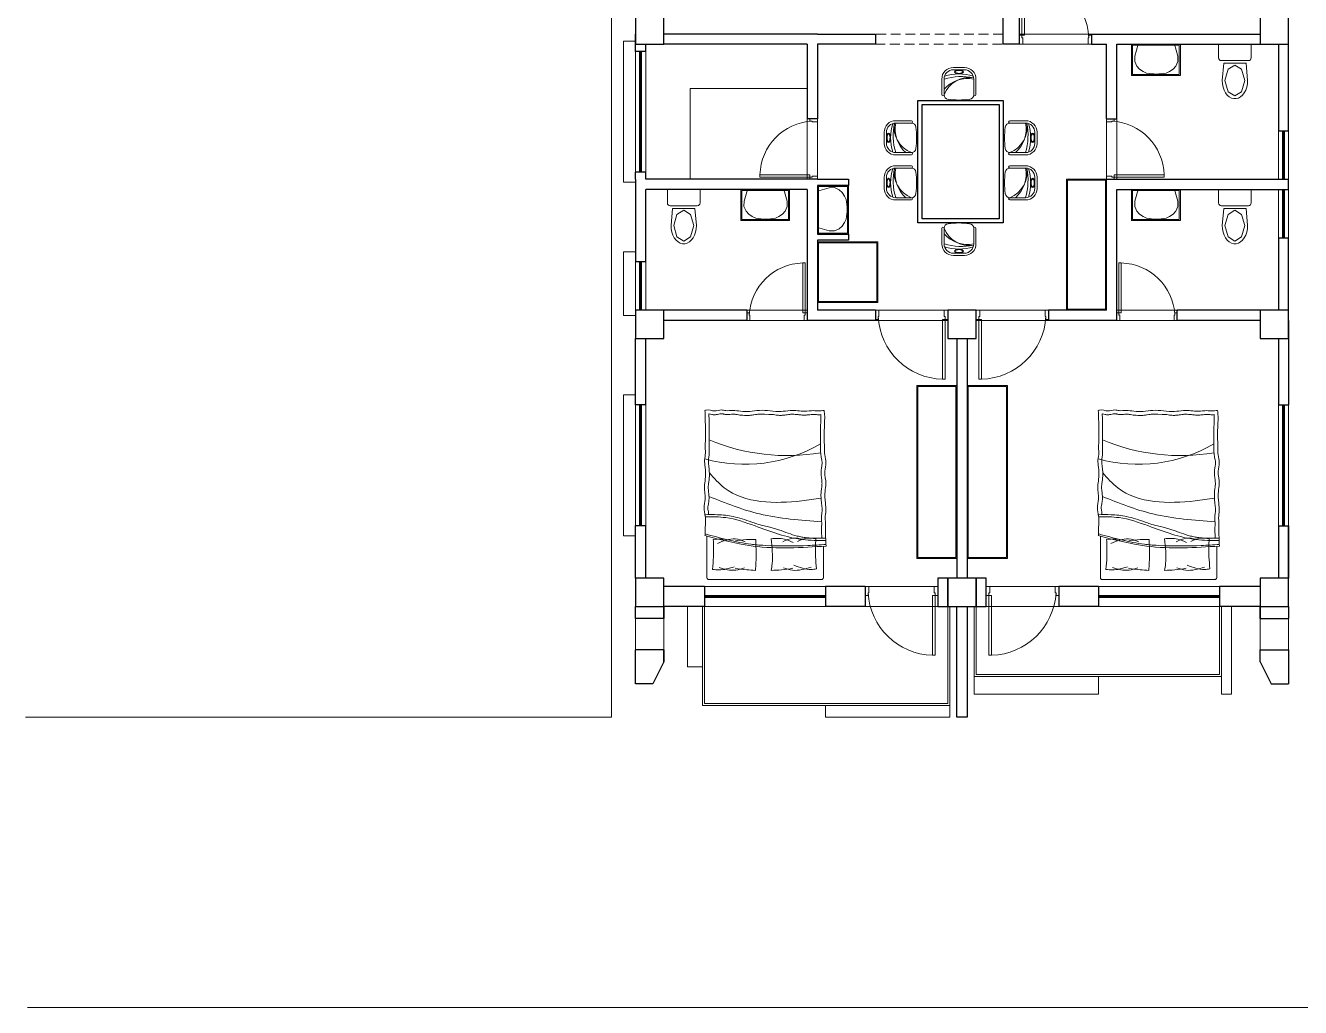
# Model space of a CAD drawing. Header units: inches. Extents: x 23587 to 406221, y -226199 to -75910.
# Drawn here: x 403786 to 404419, y -221056 to -220569 of the extents above; entities that cross this region are included whole.
import ezdxf

# ---------------------------------------------------------------- set-up
doc = ezdxf.new("R2010")
doc.units = ezdxf.units.IN
doc.header["$LTSCALE"] = 25.4
doc.header["$MEASUREMENT"] = 0
doc.linetypes.add('DASHED2', pattern=[9.525, 6.35, -3.175])
doc.layers.add('DOOR', color=42, linetype='Continuous')
for name, color, linetype, lineweight in [('FIXTURE', 8, 'Continuous', 13), ('Fresh air fan', 250, 'Continuous', 0), ('FUR', 24, 'Continuous', 13)]:
    doc.layers.add(name, color=color, linetype=linetype, lineweight=lineweight)

# ---------------------------------------------------------------- blocks, each defined once
blk = doc.blocks.new('VNBVN')
at = {"layer": 'DOOR', "color": 8, "lineweight": 5}
for points in [[(24894.12, -74768.93), (24892.62, -74768.93), (24892.62, -74801.93), (24894.12, -74801.93)], [(24855.62, -74801.93), (24855.62, -74806.93), (24857.62, -74806.93), (24857.62, -74803.43), (24857.12, -74803.43), (24857.12, -74801.93)], [(24895.62, -74801.93), (24895.62, -74806.93), (24893.62, -74806.93), (24893.62, -74803.43), (24894.12, -74803.43), (24894.12, -74801.93)]]:
    blk.add_lwpolyline(points, close=True, dxfattribs=at)
blk.add_arc((24893.65, -74805.51), 36.59, 91.61664, 176.74645, dxfattribs=at)
blk = doc.blocks.new('FGHFDHF')
at = {"layer": 'FUR', "color": 253, "lineweight": 5}
for p, q in [((955.15, -4492.06), (955.15, -4476.39)), ((956.1, -4475.44), (989.1, -4475.44)), ((987.2, -4475.44), (1011.99, -4475.44)), ((1012.94, -4476.39), (1012.94, -4497.01))]:
    blk.add_line(p, q, dxfattribs=at)
for centre, radius, start, end in [((956.1, -4476.39), 0.95, 90, 180), ((1011.99, -4476.39), 0.95, 0, 90), ((973.25, -4636.83), 99.85, 67.28718, 99.64959), ((994.26, -4607.39), 74.77, 74.62827, 120.25371)]:
    blk.add_arc(centre, radius, start, end, dxfattribs=at)
for points in [[(961.2, -4481.62), (970.54, -4480.09), (974.91, -4481.26)], [(970.3, -4481.05), (975.97, -4480.29), (981.07, -4479.96)], [(981.07, -4479.96), (980.59, -4483.29), (981.15, -4495.69)], [(988.86, -4479.96), (988.56, -4488.07), (988.78, -4495.33)], [(998.92, -4481.05), (993.25, -4480.29), (988.86, -4479.96)], [(1006.96, -4481.41), (998.68, -4480.09), (994.31, -4481.26)], [(1010.26, -4480.5), (1006.99, -4480.22), (999.41, -4481.79)], [(958.53, -4480.71), (961.17, -4480.43), (969.81, -4482.53)], [(958.53, -4480.71), (959.07, -4486.67), (958.95, -4495.71)], [(1010.26, -4480.5), (1009.72, -4486.67), (1009.84, -4495.35)], [(953.85, -4492.06), (990.03, -4492.03), (1013.99, -4497.29)], [(953.85, -4492.06), (954.05, -4496.42), (954.2, -4500.53), (954.12, -4503.97), (954.27, -4506.04), (953.9, -4509.69), (954.2, -4513.28), (954.35, -4519.34), (953.96, -4522.76), (954.42, -4529.17), (953.91, -4533.48), (954.51, -4537.37), (954.68, -4540.71), (954.64, -4552.34), (954.53, -4556.51), (954.79, -4559.39)], [(953.97, -4494.8), (965.52, -4495.31), (989.03, -4502.05), (1003.61, -4506.17), (1013.8, -4506.55)], [(958.95, -4495.71), (963.65, -4495.92), (968.1, -4494.25)], [(965.42, -4495.48), (970.32, -4495.97), (975.3, -4494.23)], [(970.21, -4493.84), (974.47, -4495.51), (981.15, -4495.69)], [(998.82, -4494.7), (994.74, -4495.15), (988.78, -4495.33)], [(1007.7, -4493.36), (998.9, -4495.61), (993.92, -4494.23)], [(1009.84, -4495.35), (1005.57, -4495.56), (1000.34, -4494.66)], [(1013.96, -4559.4), (1013.82, -4555.04), (1013.72, -4543.93), (1013.83, -4540.48), (1013.71, -4538.41), (1014.12, -4534.77), (1013.87, -4531.17), (1013.79, -4525.11), (1014.22, -4521.7), (1013.85, -4515.29), (1014.4, -4510.98), (1013.85, -4507.09), (1013.72, -4503.75), (1013.82, -4499.11), (1013.84, -4498.08), (1013.99, -4497.29)], [(956.04, -4504.12), (986.93, -4508.02), (1011.93, -4516.66)], [(956.33, -4515.81), (965.94, -4514.49), (1004.34, -4520.97), (1011.76, -4528.47)], [(1013.96, -4559.4), (1013.3, -4559.58), (1009.2, -4559.13), (1005.75, -4559.63), (1003.6, -4559.28), (1000.03, -4559.39), (996.36, -4558.98), (991.63, -4558.86), (986.96, -4559.41), (976.16, -4558.83), (971.74, -4559.33), (967.98, -4559.2), (964.41, -4558.94), (960.05, -4559.27), (957.67, -4559.14), (954.79, -4559.39)]]:
    blk.add_spline(points, degree=3, dxfattribs=at)
for points, knots in [([(953.87, -4492.86), (956.91, -4492.68), (959.92, -4492.49), (968.91, -4492.07), (974.87, -4491.96), (987.19, -4492.51), (989.11, -4492.71), (992.94, -4493.22), (994.85, -4493.54), (1000.58, -4494.65), (1004.38, -4495.58), (1010.05, -4497.06), (1011.91, -4497.56), (1013.78, -4498.07)], [0, 0, 0, 0, 9.44479, 9.44479, 28.334371, 28.334371, 34.525324, 34.525324, 40.716276, 40.716276, 53.09818, 53.09818, 59.167455, 59.167455, 59.167455, 59.167455]), ([(954.02, -4495.95), (954.66, -4495.94), (955.22, -4495.93), (956.92, -4495.91), (958.04, -4495.91), (960.65, -4495.96), (962.12, -4496.04), (964.34, -4496.28), (965.11, -4496.39), (966.63, -4496.67), (967.39, -4496.84), (969.67, -4497.43), (971.19, -4497.91), (975.62, -4499.52), (978.55, -4500.82), (987.59, -4502.73), (989.16, -4503.37), (992.33, -4504.56), (993.94, -4505.11), (996.99, -4506.02), (998.44, -4506.39), (1001.18, -4506.96), (1002.47, -4507.18), (1005.06, -4507.48), (1006.36, -4507.57), (1009.75, -4507.71), (1011.84, -4507.7), (1014.17, -4507.64)], [0, 0, 0, 0, 1.782034, 1.782034, 5.346101, 5.346101, 10.196119, 10.196119, 12.82454, 12.82454, 15.45296, 15.45296, 20.709801, 20.709801, 30.775139, 30.775139, 35.955445, 35.955445, 41.13575, 41.13575, 45.691005, 45.691005, 49.650261, 49.650261, 53.609516, 53.609516, 60.078988, 60.078988, 60.078988, 60.078988]), ([(955.96, -4495.92), (955.98, -4496.87), (955.99, -4497.06), (956.03, -4497.74), (956.06, -4498.24), (956.09, -4499.23), (956.1, -4499.71), (956.1, -4500.5), (956.09, -4500.81), (956.07, -4501.4), (956.05, -4501.69), (956.01, -4502.52), (955.99, -4503.04), (956.01, -4503.73), (956.02, -4503.93), (956.06, -4504.37), (956.08, -4504.6), (956.13, -4505.14), (956.16, -4505.44), (956.17, -4505.96), (956.17, -4506.16), (956.16, -4506.55), (956.15, -4506.74), (956.1, -4507.3), (956.06, -4507.64), (955.97, -4508.33), (955.92, -4508.65), (955.85, -4509.17), (955.83, -4509.37), (955.8, -4509.71), (955.79, -4509.86), (955.79, -4510.33), (955.81, -4510.68), (955.87, -4511.46), (955.93, -4511.9), (956.05, -4512.84), (956.12, -4513.34), (956.23, -4514.35), (956.27, -4514.86), (956.37, -4516.4), (956.39, -4517.43), (956.31, -4518.85), (956.28, -4519.22), (956.19, -4519.96), (956.15, -4520.31), (956.04, -4521.04), (955.99, -4521.41), (955.91, -4522.04), (955.89, -4522.3), (955.86, -4522.75), (955.86, -4522.94), (955.86, -4523.35), (955.87, -4523.55), (955.91, -4524.19), (955.96, -4524.64), (956.12, -4525.86), (956.23, -4526.66), (956.32, -4527.88), (956.33, -4528.26), (956.33, -4528.85), (956.33, -4529.06), (956.29, -4529.7), (956.24, -4530.11), (956.08, -4531.22), (955.95, -4531.87), (955.84, -4532.7), (955.82, -4532.94), (955.81, -4533.34), (955.81, -4533.5), (955.83, -4533.84), (955.84, -4534.02), (955.92, -4534.58), (955.99, -4534.99), (956.17, -4535.87), (956.27, -4536.35), (956.39, -4537.08), (956.42, -4537.31), (956.47, -4537.76), (956.49, -4537.99), (956.54, -4538.65), (956.55, -4539.08), (956.57, -4539.89), (956.58, -4540.27), (956.58, -4541.38), (956.59, -4542.12), (956.59, -4543.62), (956.58, -4544.38), (956.54, -4552.56), (956.52, -4552.97), (956.48, -4553.77), (956.46, -4554.16), (956.42, -4554.97), (956.41, -4555.38), (956.41, -4556.17), (956.43, -4556.56), (956.46, -4557.06), (956.47, -4557.17), (956.47, -4557.28)], [4.978875, 4.978875, 4.978875, 4.978875, 5.579958, 5.579958, 7.128971, 7.128971, 8.556084, 8.556084, 9.447278, 9.447278, 10.338472, 10.338472, 12.12086, 12.12086, 12.894639, 12.894639, 13.668418, 13.668418, 14.503571, 14.503571, 15.001558, 15.001558, 15.499545, 15.499545, 16.495519, 16.495519, 17.564655, 17.564655, 18.292536, 18.292536, 18.900849, 18.900849, 20.192298, 20.192298, 21.675724, 21.675724, 23.192838, 23.192838, 24.709952, 24.709952, 27.744179, 27.744179, 28.804202, 28.804202, 29.864225, 29.864225, 31.092823, 31.092823, 32.047926, 32.047926, 32.815273, 32.815273, 33.58262, 33.58262, 35.117314, 35.117314, 37.547779, 37.547779, 38.580626, 38.580626, 39.140234, 39.140234, 40.25945, 40.25945, 42.367848, 42.367848, 43.307358, 43.307358, 44.028218, 44.028218, 44.749078, 44.749078, 46.190798, 46.190798, 47.632517, 47.632517, 48.262773, 48.262773, 48.893028, 48.893028, 50.153538, 50.153538, 51.319075, 51.319075, 53.650149, 53.650149, 55.981222, 55.981222, 57.240447, 57.240447, 58.499671, 58.499671, 59.872408, 59.872408, 61.240897, 61.240897, 61.619663, 61.619663, 61.619663, 61.619663]), ([(1012.01, -4557.66), (1012.01, -4557.64), (1012.01, -4557.62), (1011.99, -4556.94), (1011.97, -4556.29), (1011.92, -4555.16), (1011.9, -4554.68), (1011.85, -4553.69), (1011.83, -4553.19), (1011.81, -4552.2), (1011.8, -4544.72), (1011.82, -4543.93), (1011.83, -4543.62), (1011.86, -4543.03), (1011.88, -4542.75), (1011.93, -4541.91), (1011.95, -4541.39), (1011.94, -4540.7), (1011.94, -4540.51), (1011.9, -4540.07), (1011.88, -4539.83), (1011.84, -4539.29), (1011.82, -4538.99), (1011.81, -4538.47), (1011.81, -4538.27), (1011.83, -4537.88), (1011.84, -4537.69), (1011.89, -4537.14), (1011.94, -4536.79), (1012.04, -4536.11), (1012.1, -4535.78), (1012.17, -4535.27), (1012.19, -4535.07), (1012.22, -4534.73), (1012.23, -4534.58), (1012.25, -4534.1), (1012.23, -4533.76), (1012.17, -4532.98), (1012.12, -4532.54), (1012.01, -4531.6), (1011.95, -4531.09), (1011.85, -4530.08), (1011.82, -4529.57), (1011.74, -4528.03), (1011.73, -4527), (1011.83, -4525.58), (1011.87, -4525.21), (1011.96, -4524.48), (1012.01, -4524.13), (1012.12, -4523.4), (1012.18, -4523.02), (1012.26, -4522.4), (1012.29, -4522.14), (1012.32, -4521.68), (1012.33, -4521.49), (1012.33, -4521.09), (1012.32, -4520.88), (1012.29, -4520.25), (1012.24, -4519.8), (1012.1, -4518.58), (1012, -4517.77), (1011.93, -4516.55), (1011.92, -4516.18), (1011.93, -4515.58), (1011.93, -4515.37), (1011.98, -4514.73), (1012.03, -4514.32), (1012.21, -4513.22), (1012.34, -4512.56), (1012.46, -4511.73), (1012.48, -4511.49), (1012.5, -4511.1), (1012.51, -4510.94), (1012.49, -4510.6), (1012.48, -4510.42), (1012.41, -4509.86), (1012.34, -4509.45), (1012.23, -4508.86), (1012.23, -4508.66), (1012.2, -4507.68)], [1.890882, 1.890882, 1.890882, 1.890882, 1.960247, 1.960247, 4.030945, 4.030945, 5.579958, 5.579958, 7.128971, 7.128971, 8.556084, 8.556084, 9.447278, 9.447278, 10.338472, 10.338472, 12.12086, 12.12086, 12.894639, 12.894639, 13.668418, 13.668418, 14.503571, 14.503571, 15.001558, 15.001558, 15.499545, 15.499545, 16.495519, 16.495519, 17.564655, 17.564655, 18.292536, 18.292536, 18.900849, 18.900849, 20.192298, 20.192298, 21.675724, 21.675724, 23.192838, 23.192838, 24.709952, 24.709952, 27.744179, 27.744179, 28.804202, 28.804202, 29.864225, 29.864225, 31.092823, 31.092823, 32.047926, 32.047926, 32.815273, 32.815273, 33.58262, 33.58262, 35.117314, 35.117314, 37.547779, 37.547779, 38.580626, 38.580626, 39.140234, 39.140234, 40.25945, 40.25945, 42.367848, 42.367848, 43.307358, 43.307358, 44.028218, 44.028218, 44.749078, 44.749078, 46.190798, 46.190798, 46.680276, 46.680276, 46.680276, 46.680276]), ([(1012.01, -4557.66), (1011.95, -4557.65), (1011.88, -4557.63), (1011.46, -4557.55), (1011.06, -4557.45), (1010.37, -4557.33), (1010.13, -4557.29), (1009.7, -4557.25), (1009.53, -4557.23), (1009.2, -4557.23), (1009.04, -4557.23), (1008.74, -4557.25), (1008.59, -4557.26), (1008.18, -4557.31), (1007.92, -4557.36), (1007.27, -4557.49), (1006.92, -4557.57), (1006.32, -4557.69), (1006.07, -4557.73), (1005.84, -4557.73), (1005.79, -4557.73), (1005.67, -4557.72), (1005.6, -4557.72), (1005.38, -4557.68), (1005.2, -4557.65), (1004.81, -4557.57), (1004.62, -4557.53), (1004.27, -4557.46), (1004.12, -4557.43), (1003.82, -4557.39), (1003.67, -4557.37), (1003.39, -4557.35), (1003.25, -4557.34), (1002.84, -4557.33), (1002.58, -4557.33), (1001.77, -4557.37), (1001.27, -4557.42), (1000.58, -4557.47), (1000.37, -4557.48), (1000.04, -4557.49), (999.92, -4557.49), (999.67, -4557.49), (999.55, -4557.48), (999.16, -4557.45), (998.89, -4557.43), (998.2, -4557.34), (997.76, -4557.27), (996.84, -4557.13), (996.34, -4557.06), (995.35, -4556.95), (994.86, -4556.92), (993.68, -4556.87), (993, -4556.87), (992.02, -4556.92), (991.72, -4556.94), (990.81, -4557.04), (990.22, -4557.13), (989.17, -4557.29), (988.7, -4557.36), (987.89, -4557.46), (987.55, -4557.49), (987, -4557.52), (986.79, -4557.52), (986.34, -4557.5), (986.11, -4557.49), (980.9, -4557.42), (980.4, -4557.35), (979.1, -4557.16), (978.28, -4557.03), (977.06, -4556.94), (976.71, -4556.92), (976.12, -4556.92), (975.89, -4556.93), (975.45, -4556.95), (975.23, -4556.97), (974.59, -4557.04), (974.18, -4557.09), (973.36, -4557.21), (972.95, -4557.27), (972.29, -4557.36), (972.04, -4557.39), (971.57, -4557.44), (971.37, -4557.45), (970.93, -4557.46), (970.72, -4557.47), (970.05, -4557.46), (969.6, -4557.44), (968.54, -4557.36), (967.93, -4557.29), (966.63, -4557.15), (965.95, -4557.08), (964.98, -4557.04), (964.73, -4557.04), (964.16, -4557.04), (963.86, -4557.06), (963.29, -4557.1), (963.01, -4557.13), (962.2, -4557.21), (961.7, -4557.28), (960.99, -4557.34), (960.76, -4557.35), (960.39, -4557.37), (960.25, -4557.37), (959.94, -4557.37), (959.76, -4557.36), (959.38, -4557.34), (959.18, -4557.32), (958.71, -4557.29), (958.44, -4557.27), (957.88, -4557.24), (957.6, -4557.24), (957.05, -4557.25), (956.78, -4557.26), (956.5, -4557.28), (956.49, -4557.28), (956.47, -4557.28)], [2.468295, 2.468295, 2.468295, 2.468295, 2.72176, 2.72176, 3.951616, 3.951616, 4.554057, 4.554057, 4.947685, 4.947685, 5.279448, 5.279448, 5.611211, 5.611211, 6.274736, 6.274736, 7.407159, 7.407159, 8.539581, 8.539581, 8.895906, 8.895906, 9.25223, 9.25223, 9.96488, 9.96488, 10.540138, 10.540138, 10.926568, 10.926568, 11.265437, 11.265437, 11.604305, 11.604305, 12.282043, 12.282043, 13.80513, 13.80513, 14.589285, 14.589285, 15.07888, 15.07888, 15.568475, 15.568475, 16.547664, 16.547664, 17.979548, 17.979548, 19.423334, 19.423334, 20.86712, 20.86712, 22.816137, 22.816137, 23.668334, 23.668334, 25.42301, 25.42301, 26.987851, 26.987851, 28.246059, 28.246059, 29.092679, 29.092679, 29.9393, 29.9393, 31.632541, 31.632541, 34.096495, 34.096495, 35.066902, 35.066902, 35.672463, 35.672463, 36.278023, 36.278023, 37.489145, 37.489145, 38.810083, 38.810083, 39.709316, 39.709316, 40.493116, 40.493116, 41.276917, 41.276917, 42.844517, 42.844517, 44.859637, 44.859637, 46.874757, 46.874757, 47.587839, 47.587839, 48.406198, 48.406198, 49.224558, 49.224558, 50.861277, 50.861277, 51.682262, 51.682262, 52.22872, 52.22872, 52.899541, 52.899541, 53.570363, 53.570363, 54.377246, 54.377246, 55.115182, 55.115182, 55.853119, 55.853119, 55.895222, 55.895222, 55.895222, 55.895222])]:
    blk.add_open_spline(points, degree=3, knots=knots, dxfattribs=at)
blk = doc.blocks.new('BVBVC')
at = {"layer": 'FIXTURE'}
for p, q in [((33096.64, 893.61), (33095.47, 891.94)), ((33098.14, 895.01), (33096.64, 893.61)), ((33100.48, 896.08), (33098.14, 895.01)), ((33103.06, 896.03), (33100.48, 896.08)), ((33108.95, 894.33), (33103.06, 896.03)), ((33108.95, 876.33), (33108.95, 894.33)), ((33095.47, 891.94), (33094.65, 890.17)), ((33094.65, 880.48), (33095.47, 878.72)), ((33095.47, 878.72), (33096.64, 877.04)), ((33096.64, 877.04), (33098.14, 875.64)), ((33098.14, 875.64), (33100.48, 874.58)), ((33100.48, 874.58), (33103.06, 874.63)), ((33103.06, 874.63), (33108.95, 876.33))]:
    blk.add_line(p, q, dxfattribs=at)
blk.add_arc((33119.15, 885.33), 24.97, 168.8173, 191.1827, dxfattribs=at)
blk = doc.blocks.new('COM')
at = {"layer": 'FIXTURE', "linetype": 'Continuous'}
for p, q in [((-9.65, 29.96), (8.35, 29.96)), ((-9.65, 22.46), (-9.65, 29.96)), ((8.35, 29.96), (8.35, 22.46)), ((6.85, 20.96), (-8.15, 20.96)), ((-7.65, 9.96), (-6.81, 19.46)), ((5.52, 19.46), (-6.81, 19.46)), ((-4.37, 16.17), (-6.15, 9.96)), ((-0.65, 18.46), (-4.37, 16.17)), ((3.08, 16.17), (-0.65, 18.46)), ((4.85, 9.96), (3.08, 16.17)), ((6.35, 9.96), (5.52, 19.46)), ((-7.65, 9.96), (-7.53, 8.12)), ((-7.53, 8.12), (-7.17, 6.34)), ((-6.15, 9.96), (-4.37, 3.75)), ((3.08, 3.75), (4.85, 9.96)), ((5.88, 6.34), (6.23, 8.12)), ((6.23, 8.12), (6.35, 9.96)), ((-7.17, 6.34), (-6.6, 4.69)), ((-6.6, 4.69), (-5.82, 3.22)), ((-5.82, 3.22), (-4.86, 1.98)), ((-4.86, 1.98), (-3.77, 1.01)), ((-4.37, 3.75), (-0.65, 1.46)), ((-3.77, 1.01), (-2.56, 0.34)), ((-2.56, 0.34), (-1.29, 0)), ((-1.29, 0), (0, 0)), ((-0.65, 1.46), (3.08, 3.75)), ((0, 0), (1.27, 0.34)), ((1.27, 0.34), (2.47, 1.01)), ((2.47, 1.01), (3.57, 1.98)), ((3.57, 1.98), (4.53, 3.22)), ((4.53, 3.22), (5.31, 4.69)), ((5.31, 4.69), (5.88, 6.34))]:
    blk.add_line(p, q, dxfattribs=at)
for centre, start, end in [((-8.15, 22.46), 180, 270), ((6.85, 22.46), 270, 0)]:
    blk.add_arc(centre, 1.5, start, end, dxfattribs=at)
blk = doc.blocks.new('SC')
at = {"layer": 'FUR', "color": 251, "lineweight": 5, "true_color": 0x636466}
for p, q in [((-11.4, -3.63), (-11.4, 6.55)), ((-9.9, -3.63), (-9.9, 6.55)), ((9.3, -3.63), (9.3, 6.55)), ((10.8, -3.63), (10.8, 6.55)), ((-3.9, -9.63), (3.3, -9.63)), ((-3.9, -11.12), (3.3, -11.12))]:
    blk.add_line(p, q, dxfattribs=at)
for centre, radius, start, end in [((-6.9, 6.55), 3, 97.50164, 180), ((-0.3, -43.57), 53.55, 82.49836, 97.50164), ((6.3, 6.55), 3, 0, 82.49836), ((-10.65, 6.55), 0.749, 0, 180), ((-5.99, 16.3), 20.31, 258.89378, 318.84401), ((-7.09, 12.93), 17.59, 260.98594, 338.73645), ((10.05, 6.55), 0.749, 0, 180), ((-3.9, -3.63), 7.5, 180, 270), ((-3.9, -3.63), 6, 180, 270), ((-1.88, 33.6), 38.87, 258.16903, 286.7102), ((-0.3, 24.07), 31.04, 252.59146, 287.40854), ((3.3, -3.63), 6, 270, 0), ((3.3, -3.63), 7.5, 270, 0)]:
    blk.add_arc(centre, radius, start, end, dxfattribs=at)
at = {"layer": 'FUR', "color": 251, "lineweight": 5, "true_color": 0x636466, "extrusion": (0, 0, -1)}
blk.add_ellipse((-0.3, -8.29), major_axis=(2.95, 0), ratio=0.451831, dxfattribs=at)
at = {"layer": 'FUR', "color": 251, "lineweight": 5, "true_color": 0x636466}
blk.add_open_spline([(2.29, -8.29), (2.29, -8.34), (2.28, -8.38), (2.22, -8.5), (2.17, -8.56), (2.01, -8.7), (1.91, -8.78), (1.5, -9), (1.1, -9.12), (0.21, -9.27), (-0.29, -9.29), (-1.24, -9.22), (-1.69, -9.13), (-2.3, -8.9), (-2.51, -8.78), (-2.76, -8.58), (-2.83, -8.5), (-2.89, -8.36), (-2.9, -8.32), (-2.89, -8.21), (-2.86, -8.14), (-2.74, -7.99), (-2.64, -7.9), (-2.36, -7.73), (-2.19, -7.64), (-1.57, -7.43), (-1.02, -7.33), (0.1, -7.3), (0.67, -7.37), (1.45, -7.58), (1.72, -7.7), (2.06, -7.91), (2.16, -8.01), (2.27, -8.16), (2.28, -8.22), (2.29, -8.27), (2.29, -8.28), (2.29, -8.29)], degree=3, knots=[0, 0, 0, 0, 0.234262, 0.234262, 0.468524, 0.468524, 0.702786, 0.702786, 1.220033, 1.220033, 1.73728, 1.73728, 2.254527, 2.254527, 2.632082, 2.632082, 2.916235, 2.916235, 3.200389, 3.200389, 3.484542, 3.484542, 3.768696, 3.768696, 4.052849, 4.052849, 4.656099, 4.656099, 5.25935, 5.25935, 5.665501, 5.665501, 5.976888, 5.976888, 6.228256, 6.228256, 6.283185, 6.283185, 6.283185, 6.283185], dxfattribs=at)
blk = doc.blocks.new('sdfhsdfhdfg')
at = {"layer": 'Fresh air fan', "color": 250, "lineweight": 5, "ltscale": 0.09}
for p, q in [((16816.19, -15839.79), (16773.89, -15839.79)), ((16773.89, -15839.79), (16773.89, -15900.5)), ((16816.19, -15839.79), (16816.19, -15900.5)), ((16816.19, -15900.5), (16773.89, -15900.5))]:
    blk.add_line(p, q, dxfattribs=at)
at = {"layer": 'Fresh air fan', "color": 250, "lineweight": 25, "ltscale": 0.09}
for points in [[(16773.89, -15839.79), (16816.19, -15839.79), (16816.19, -15900.5), (16773.89, -15900.5)], [(16775.89, -15841.79), (16814.19, -15841.79), (16814.19, -15898.5), (16775.89, -15898.5)]]:
    blk.add_lwpolyline(points, close=True, dxfattribs=at)
at = {"layer": 'FUR'}
for p, xscale, yscale, zscale, rotation in [((16793.96, -15831.86), 0.764999999992142, 0.764999999992142, 0.764999999992142, 180), ((16765.6, -15858.48), 0.7650000000012369, 0.7650000000012369, 0.7650000000012369, 270), ((16824.48, -15858.48), -0.7650000000012369, 0.7650000000012369, 0.7650000000012369, 90), ((16765.6, -15880.83), 0.7650000000012369, 0.7650000000012369, 0.7650000000012369, 270), ((16824.48, -15880.83), -0.7650000000012369, 0.7650000000012369, 0.7650000000012369, 90)]:
    blk.add_blockref('SC', p, dxfattribs=dict(at, xscale=xscale, yscale=yscale, zscale=zscale, rotation=rotation))
at = {"layer": 'FUR', "extrusion": (0, 0, -1), "xscale": 0.764999999992142, "yscale": 0.764999999992142, "zscale": -0.764999999992142}
blk.add_blockref('SC', (-16793.96, -15908.14), dxfattribs=at)

msp = doc.modelspace()

# ---------------------------------------------------------------- linework, layer by layer
at = {"layer": 'Fresh air fan', "color": 250, "lineweight": 13, "ltscale": 0.09}
for p, q in [((404077.22, -220912.44), (404077.22, -219612.11)), ((404174.44, -220600.44), (404116.22, -220600.44)), ((404116.22, -220645.44), (404116.22, -220600.44)), ((404239.22, -220843.44), (404244.22, -220843.44)), ((404258.22, -220843.44), (404263.22, -220843.44)), ((404114.98, -220887.46), (404114.98, -220857.44)), ((404384.93, -220857.44), (404384.93, -220900.93)), ((404122.47, -220887.46), (404114.98, -220887.46)), ((404257.22, -220892.2), (404257.22, -220900.93)), ((404318.97, -220892.2), (404318.97, -220900.93)), ((404379.97, -220892.2), (404379.97, -220900.93)), ((404257.22, -220900.93), (404318.97, -220900.93)), ((404384.93, -220900.93), (404379.97, -220900.93)), ((404183.47, -220912.44), (404183.47, -220906.53)), ((404245.22, -220906.53), (404245.22, -220912.44)), ((404077.22, -220912.44), (403786.41, -220912.44)), ((404245.22, -220912.44), (404183.47, -220912.44)), ((403787.38, -221056.44), (404913.83, -221056.44))]:
    msp.add_line(p, q, dxfattribs=at)
at = {"layer": 'Fresh air fan', "color": 250, "lineweight": 30, "ltscale": 0.09}
for p, q in [((404089.22, -220581.94), (404089.22, -220573.44)), ((404179.44, -220573.44), (404103.22, -220573.44)), ((404315.57, -220573.44), (404399.22, -220573.44)), ((404315.57, -220573.44), (404315.57, -220578.44)), ((404094.22, -220581.94), (404094.22, -220578.44)), ((404174.44, -220578.44), (404103.22, -220578.44)), ((404174.44, -220578.44), (404174.44, -220615.44)), ((404179.44, -220578.44), (404179.44, -220615.44)), ((404315.57, -220578.44), (404323.01, -220578.44)), ((404315.57, -220578.44), (404323.01, -220578.44)), ((404323.01, -220615.44), (404323.01, -220578.44)), ((404328.01, -220578.44), (404399.22, -220578.44)), ((404328.01, -220578.44), (404399.22, -220578.44)), ((404328.01, -220615.44), (404328.01, -220578.44)), ((404408.22, -220578.44), (404408.22, -220621.44)), ((404413.22, -220621.44), (404413.22, -220578.44)), ((404094.22, -220581.94), (404089.22, -220581.94)), ((404179.44, -220615.44), (404174.44, -220615.44)), ((404323.01, -220615.44), (404328.01, -220615.44)), ((404408.22, -220621.44), (404413.22, -220621.44)), ((404089.22, -220645.44), (404089.22, -220641.94)), ((404094.22, -220641.94), (404089.22, -220641.94)), ((404094.22, -220645.44), (404094.22, -220641.94)), ((404089.22, -220645.44), (404089.22, -220686.44)), ((404179.44, -220645.44), (404094.22, -220645.44)), ((404179.44, -220648.44), (404179.44, -220672.63)), ((404323.01, -220710.44), (404323.01, -220645.44)), ((404323.01, -220645.44), (404413.22, -220645.44)), ((404413.22, -220650.44), (404413.22, -220645.44)), ((404174.44, -220650.44), (404094.22, -220650.44)), ((404094.22, -220686.44), (404094.22, -220650.44)), ((404174.44, -220650.44), (404174.44, -220715.44)), ((404328.01, -220715.44), (404328.01, -220650.44)), ((404328.01, -220650.44), (404413.22, -220650.44)), ((404408.22, -220674.44), (404408.22, -220710.44)), ((404408.22, -220674.44), (404413.22, -220674.44)), ((404413.22, -220710.44), (404413.22, -220674.44)), ((404179.44, -220675.63), (404179.44, -220710.44)), ((404094.22, -220686.44), (404089.22, -220686.44)), ((404144.44, -220710.44), (404103.22, -220710.44)), ((404144.44, -220710.44), (404144.44, -220715.44)), ((404208.22, -220710.44), (404179.44, -220710.44)), ((404208.22, -220710.44), (404208.22, -220715.44)), ((404323.01, -220710.44), (404294.22, -220710.44)), ((404294.22, -220710.44), (404294.22, -220715.44)), ((404413.22, -220710.44), (404358.01, -220710.44)), ((404358.01, -220715.44), (404358.01, -220710.44)), ((404144.44, -220715.44), (404103.22, -220715.44)), ((404208.22, -220715.44), (404174.44, -220715.44)), ((404328.01, -220715.44), (404294.22, -220715.44)), ((404399.22, -220715.44), (404358.01, -220715.44)), ((404413.22, -220715.44), (404413.22, -220757.44)), ((404089.22, -220757.44), (404089.22, -220724.44)), ((404089.22, -220757.44), (404089.22, -220724.44)), ((404094.22, -220757.44), (404094.22, -220724.44)), ((404248.72, -220724.44), (404248.72, -220843.44)), ((404253.72, -220724.44), (404253.72, -220843.44)), ((404408.22, -220724.44), (404408.22, -220757.44)), ((404094.22, -220757.44), (404089.22, -220757.44)), ((404408.22, -220757.44), (404413.22, -220757.44)), ((404089.22, -220843.44), (404089.22, -220817.44)), ((404089.22, -220843.44), (404089.22, -220817.44)), ((404094.22, -220817.44), (404089.22, -220817.44)), ((404094.22, -220843.44), (404094.22, -220817.44)), ((404408.22, -220817.44), (404408.22, -220843.44)), ((404408.22, -220817.44), (404413.22, -220817.44)), ((404413.22, -220843.44), (404413.22, -220817.44)), ((404413.22, -220817.44), (404413.22, -220843.44)), ((404123.47, -220847.44), (404103.22, -220847.44)), ((404123.47, -220847.44), (404123.47, -220857.44)), ((404203.22, -220847.44), (404183.47, -220847.44)), ((404183.47, -220847.44), (404183.47, -220857.44)), ((404203.22, -220847.44), (404203.22, -220857.44)), ((404318.97, -220847.44), (404299.22, -220847.44)), ((404299.22, -220847.44), (404299.22, -220857.44)), ((404318.97, -220847.44), (404318.97, -220857.44)), ((404399.22, -220847.44), (404378.97, -220847.44)), ((404378.97, -220847.44), (404378.97, -220857.44)), ((404089.22, -220863.44), (404089.22, -220857.44)), ((404123.47, -220857.44), (404103.22, -220857.44)), ((404103.22, -220863.44), (404103.22, -220857.44)), ((404203.22, -220857.44), (404183.47, -220857.44)), ((404318.97, -220857.44), (404299.22, -220857.44)), ((404399.22, -220857.44), (404378.97, -220857.44)), ((404399.22, -220857.44), (404399.22, -220863.44)), ((404399.22, -220863.44), (404399.22, -220857.44)), ((404413.22, -220857.44), (404413.22, -220863.44)), ((404103.22, -220863.44), (404089.22, -220863.44)), ((404399.22, -220863.44), (404413.22, -220863.44)), ((404089.22, -220895.76), (404089.22, -220878.94)), ((404103.22, -220878.94), (404089.22, -220878.94)), ((404103.22, -220884.94), (404103.22, -220878.94)), ((404399.22, -220884.94), (404399.22, -220878.94)), ((404399.22, -220884.94), (404399.22, -220878.94)), ((404399.22, -220878.94), (404413.22, -220878.94)), ((404413.22, -220878.94), (404413.22, -220895.76)), ((404103.22, -220884.94), (404097.71, -220895.76)), ((404399.22, -220884.94), (404404.73, -220895.76)), ((404097.71, -220895.76), (404089.22, -220895.76)), ((404404.73, -220895.76), (404413.22, -220895.76))]:
    msp.add_line(p, q, dxfattribs=at)
at = {"layer": 'Fresh air fan', "color": 150, "lineweight": 9, "ltscale": 0.09}
for p, q in [((404091.22, -220641.94), (404091.22, -220581.94)), ((404091.72, -220641.94), (404091.72, -220581.94)), ((404092.22, -220641.94), (404092.22, -220581.94)), ((404410.22, -220645.44), (404410.22, -220621.44)), ((404410.72, -220645.44), (404410.72, -220621.44)), ((404411.22, -220645.44), (404411.22, -220621.44)), ((404410.22, -220674.44), (404410.22, -220650.44)), ((404410.72, -220674.44), (404410.72, -220650.44)), ((404411.22, -220674.44), (404411.22, -220650.44)), ((404091.22, -220686.44), (404091.22, -220710.44)), ((404091.72, -220686.44), (404091.72, -220710.44)), ((404092.22, -220686.44), (404092.22, -220710.44)), ((404091.22, -220757.44), (404091.22, -220817.44)), ((404091.72, -220757.44), (404091.72, -220817.44)), ((404092.22, -220757.44), (404092.22, -220817.44)), ((404410.22, -220757.44), (404410.22, -220817.44)), ((404410.72, -220757.44), (404410.72, -220817.44)), ((404411.22, -220757.44), (404411.22, -220817.44)), ((404123.47, -220851.94), (404183.47, -220851.94)), ((404123.47, -220852.44), (404183.47, -220852.44)), ((404318.97, -220851.94), (404378.97, -220851.94)), ((404318.97, -220852.44), (404378.97, -220852.44)), ((404123.47, -220852.94), (404183.47, -220852.94)), ((404318.97, -220852.94), (404378.97, -220852.94))]:
    msp.add_line(p, q, dxfattribs=at)
at = {"layer": 'Fresh air fan', "color": 22, "lineweight": 13, "ltscale": 0.09}
for p, q in [((404122.47, -220857.44), (404122.47, -220906.53)), ((404123.47, -220857.44), (404123.47, -220905.53)), ((404244.22, -220857.44), (404244.22, -220905.53)), ((404245.22, -220857.44), (404245.22, -220906.53)), ((404257.22, -220857.44), (404257.22, -220892.2)), ((404258.22, -220857.44), (404258.22, -220891.2)), ((404378.97, -220857.44), (404378.97, -220891.2)), ((404379.97, -220857.44), (404379.97, -220892.2)), ((404379.97, -220892.2), (404257.22, -220892.2)), ((404378.97, -220891.2), (404258.22, -220891.2)), ((404245.22, -220906.53), (404122.47, -220906.53)), ((404244.22, -220905.53), (404123.47, -220905.53))]:
    msp.add_line(p, q, dxfattribs=at)
at = {"layer": 'Fresh air fan', "color": 232, "lineweight": 30, "ltscale": 0.09}
for points in [[(404271.57, -220542.44), (404279.57, -220542.44), (404279.57, -220578.44), (404271.57, -220578.44)], [(404089.22, -220578.44), (404103.22, -220578.44), (404103.22, -220564.44), (404089.22, -220564.44)], [(404399.22, -220578.44), (404413.22, -220578.44), (404413.22, -220564.44), (404399.22, -220564.44)], [(404089.22, -220724.44), (404103.22, -220724.44), (404103.22, -220710.44), (404089.22, -220710.44)], [(404244.22, -220724.44), (404258.22, -220724.44), (404258.22, -220710.44), (404244.22, -220710.44)], [(404399.22, -220724.44), (404413.22, -220724.44), (404413.22, -220710.44), (404399.22, -220710.44)], [(404089.22, -220857.44), (404103.22, -220857.44), (404103.22, -220843.44), (404089.22, -220843.44)], [(404244.22, -220857.44), (404258.22, -220857.44), (404258.22, -220843.44), (404244.22, -220843.44)], [(404399.22, -220857.44), (404413.22, -220857.44), (404413.22, -220843.44), (404399.22, -220843.44)]]:
    msp.add_lwpolyline(points, close=True, dxfattribs=at)
at = {"layer": 'Fresh air fan', "color": 250, "lineweight": 30, "ltscale": 0.09}
for points in [[(404179.44, -220573.44), (404208.22, -220573.44), (404208.22, -220578.44), (404179.44, -220578.44)], [(404179.44, -220645.44), (404194.93, -220645.44), (404194.93, -220648.44), (404179.44, -220648.44)], [(404179.44, -220672.63), (404194.93, -220672.63), (404194.93, -220675.63), (404179.44, -220675.63)], [(404089.22, -220863.44), (404089.22, -220857.44), (404103.22, -220857.44), (404103.22, -220863.44)], [(404089.22, -220895.76), (404089.22, -220878.94)], [(404103.22, -220878.94), (404103.22, -220884.94)]]:
    msp.add_lwpolyline(points, dxfattribs=at)
at = {"layer": 'Fresh air fan', "color": 250, "linetype": 'DASHED2', "lineweight": 13, "ltscale": 0.03}
msp.add_lwpolyline([(404208.22, -220578.44), (404271.57, -220578.44), (404271.57, -220573.44), (404208.22, -220573.44)], close=True, dxfattribs=at)
at = {"layer": 'Fresh air fan', "color": 250, "lineweight": 13, "ltscale": 0.09}
for points in [[(404315.57, -220573.44), (404279.57, -220573.44), (404279.57, -220578.44), (404315.57, -220578.44)], [(404335.39, -220578.44), (404359.58, -220578.44), (404359.58, -220593.93), (404335.39, -220593.93)], [(404335.89, -220578.94), (404359.08, -220578.94), (404359.08, -220593.43), (404335.89, -220593.43)], [(404094.22, -220581.94), (404089.22, -220581.94), (404089.22, -220641.94), (404094.22, -220641.94)], [(404174.44, -220615.44), (404179.44, -220615.44), (404179.44, -220645.44), (404174.44, -220645.44)], [(404323.01, -220645.44), (404328.01, -220645.44), (404328.01, -220615.44), (404323.01, -220615.44)], [(404408.22, -220621.44), (404413.22, -220621.44), (404413.22, -220645.44), (404408.22, -220645.44)], [(404179.44, -220672.63), (404179.44, -220648.44), (404194.93, -220648.44), (404194.93, -220672.63)], [(404179.94, -220672.13), (404179.94, -220648.94), (404194.43, -220648.94), (404194.43, -220672.13)], [(404141.48, -220650.44), (404165.67, -220650.44), (404165.67, -220665.93), (404141.48, -220665.93)], [(404141.98, -220650.94), (404165.17, -220650.94), (404165.17, -220665.43), (404141.98, -220665.43)], [(404335.39, -220650.44), (404359.58, -220650.44), (404359.58, -220665.93), (404335.39, -220665.93)], [(404335.89, -220650.94), (404359.08, -220650.94), (404359.08, -220665.43), (404335.89, -220665.43)], [(404413.22, -220650.44), (404408.22, -220650.44), (404408.22, -220674.44), (404413.22, -220674.44)], [(404209.44, -220676.53), (404179.44, -220676.53), (404179.44, -220706.53), (404209.44, -220706.53)], [(404208.94, -220677.03), (404179.94, -220677.03), (404179.94, -220706.03), (404208.94, -220706.03)], [(404094.22, -220686.44), (404089.22, -220686.44), (404089.22, -220710.44), (404094.22, -220710.44)], [(404144.44, -220710.44), (404174.44, -220710.44), (404174.44, -220715.44), (404144.44, -220715.44)], [(404208.22, -220715.44), (404244.22, -220715.44), (404244.22, -220710.44), (404208.22, -220710.44)], [(404258.22, -220710.44), (404294.22, -220710.44), (404294.22, -220715.44), (404258.22, -220715.44)], [(404358.01, -220710.44), (404328.01, -220710.44), (404328.01, -220715.44), (404358.01, -220715.44)], [(404089.22, -220757.44), (404094.22, -220757.44), (404094.22, -220817.44), (404089.22, -220817.44)], [(404413.22, -220757.44), (404408.22, -220757.44), (404408.22, -220817.44), (404413.22, -220817.44)], [(404123.47, -220847.44), (404183.47, -220847.44), (404183.47, -220857.44), (404123.47, -220857.44)], [(404203.22, -220847.44), (404239.22, -220847.44), (404239.22, -220857.44), (404203.22, -220857.44)], [(404263.22, -220857.44), (404299.22, -220857.44), (404299.22, -220847.44), (404263.22, -220847.44)], [(404318.97, -220847.44), (404378.97, -220847.44), (404378.97, -220857.44), (404318.97, -220857.44)], [(404103.22, -220878.94), (404089.22, -220878.94), (404089.22, -220863.44), (404103.22, -220863.44)], [(404399.22, -220863.44), (404413.22, -220863.44), (404413.22, -220878.94), (404399.22, -220878.94)]]:
    msp.add_lwpolyline(points, close=True, dxfattribs=at)
at = {"layer": 'Fresh air fan', "color": 201, "lineweight": 13, "ltscale": 0.09}
for points in [[(404083.22, -220646.94), (404089.22, -220646.94), (404089.22, -220576.94), (404083.22, -220576.94)], [(404083.22, -220713.1), (404089.22, -220713.1), (404089.22, -220681.44), (404083.22, -220681.44)], [(404083.22, -220822.44), (404089.22, -220822.44), (404089.22, -220752.44), (404083.22, -220752.44)]]:
    msp.add_lwpolyline(points, close=True, dxfattribs=at)
at = {"layer": 'Fresh air fan', "color": 32, "lineweight": 13, "ltscale": 0.09}
for points in [[(404303.01, -220645.44), (404323.01, -220645.44), (404323.01, -220710.44), (404303.01, -220710.44)], [(404303.51, -220645.94), (404322.51, -220645.94), (404322.51, -220709.94), (404303.51, -220709.94)], [(404228.72, -220747.83), (404248.72, -220747.83), (404248.72, -220833.63), (404228.72, -220833.63)], [(404229.22, -220748.33), (404248.22, -220748.33), (404248.22, -220833.13), (404229.22, -220833.13)], [(404253.72, -220747.83), (404273.72, -220747.83), (404273.72, -220833.63), (404253.72, -220833.63)], [(404254.22, -220748.33), (404273.22, -220748.33), (404273.22, -220833.13), (404254.22, -220833.13)]]:
    msp.add_lwpolyline(points, close=True, dxfattribs=at)
at = {"layer": 'Fresh air fan', "color": 250, "lineweight": 30, "ltscale": 0.09}
for points in [[(404244.22, -220843.44), (404239.22, -220843.44), (404239.22, -220857.44), (404244.22, -220857.44)], [(404263.22, -220843.44), (404258.22, -220843.44), (404258.22, -220857.44), (404263.22, -220857.44)], [(404248.72, -220857.44), (404253.72, -220857.44), (404253.72, -220912.44), (404248.72, -220912.44)]]:
    msp.add_lwpolyline(points, close=True, dxfattribs=at)

# ---------------------------------------------------------------- block references
at = {"layer": 'DOOR', "extrusion": (0, 0, -1)}
for p, xscale, yscale, zscale in [((-426685.63, -153252.2), 0.9000000000072756, 0.9000000000072756, -0.9000000000072756), ((-385502.72, -164610.24), -0.7500000000014546, 0.7500000000014546, -0.7500000000014546), ((-422999.72, -164610.24), 0.7500000000014546, 0.7500000000014546, -0.7500000000014546)]:
    msp.add_blockref('VNBVN', p, dxfattribs=dict(at, xscale=xscale, yscale=yscale, zscale=zscale))
for p, xscale, yscale, zscale, rotation in [((-348074.24, -201973.72), 0.7500000000014546, 0.7500000000014546, -0.7500000000014546, 270), ((-460428.21, -201973.72), -0.7500000000014546, 0.7500000000014546, -0.7500000000014546, 90), ((-381838.16, -288036.68), 0.9000000000072756, 0.9000000000072756, -0.9000000000072756, 180), ((-426664.28, -288036.68), -0.9000000000072756, 0.9000000000072756, -0.9000000000072756, 180), ((-381833.16, -288173.68), 0.9000000000072756, 0.9000000000072756, -0.9000000000072756, 180), ((-426669.28, -288173.68), -0.9000000000072756, 0.9000000000072756, -0.9000000000072756, 180)]:
    msp.add_blockref('VNBVN', p, dxfattribs=dict(at, xscale=xscale, yscale=yscale, zscale=zscale, rotation=rotation))
at = {"layer": 'FIXTURE'}
for p, rotation in [((405233, -253687.39), 89.99999999999999), ((437288.39, -219775.01), 180), ((405039.09, -253759.39), 89.99999999999999), ((405233, -253759.39), 89.99999999999999)]:
    msp.add_blockref('BVBVC', p, dxfattribs=dict(at, rotation=rotation))
at = {"layer": 'FIXTURE', "xscale": -0.8999999999941793, "yscale": 0.8999999999941793, "zscale": 0.8999999999941793, "rotation": 5.502838185122982e-07}
for p in [(404386.07, -220605.4), (404112.5, -220677.4), (404386.07, -220677.4)]:
    msp.add_blockref('COM', p, dxfattribs=at)
at = {"layer": 'Fresh air fan', "color": 250, "lineweight": 13}
msp.add_blockref('sdfhsdfhdfg', (387455.48, -204766.61), dxfattribs=at)
at = {"layer": 'Fresh air fan', "color": 250, "lineweight": 25, "rotation": 180}
for p in [(405137.59, -225319.51), (405332.83, -225319.51)]:
    msp.add_blockref('FGHFDHF', p, dxfattribs=at)

doc.saveas('drawing.dxf')
